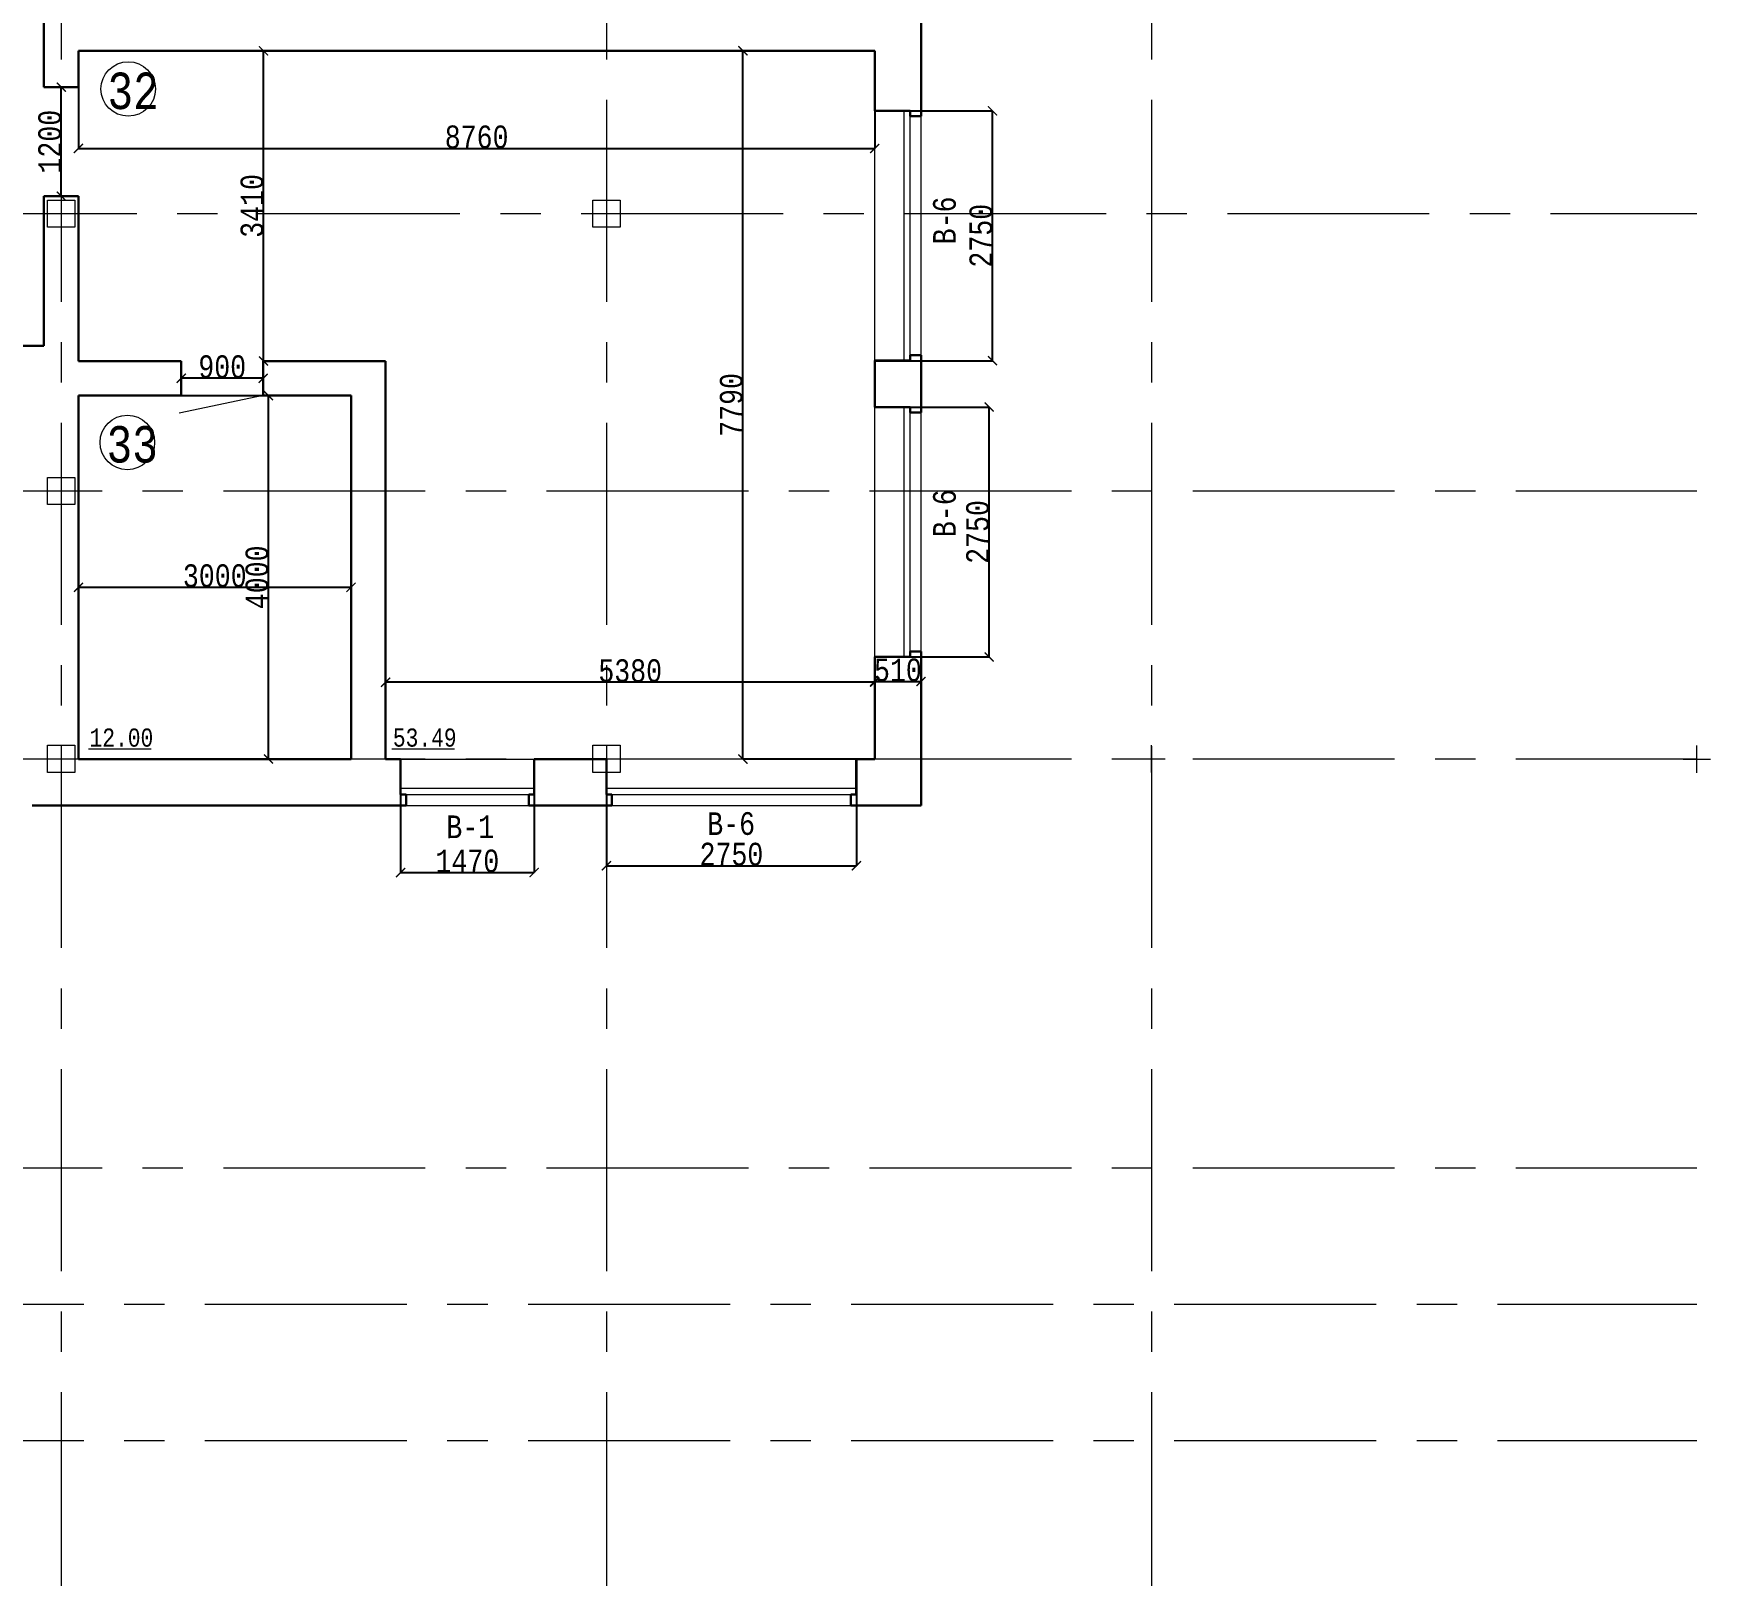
# Model space of a CAD drawing. Header units: millimetres. Extents: x -689206 to 4969298, y -1019800 to 703299.
# Drawn here: x 90138 to 108593, y -239160 to -222192 of the extents above; entities that cross this region are included whole.
import ezdxf

# ---------------------------------------------------------------- set-up
doc = ezdxf.new("R2010")
doc.units = ezdxf.units.MM
doc.linetypes.add('JIS_02_4.0', pattern=[5.5, 4, -1.5])
doc.linetypes.add('осеваяX2', pattern=[101.6, 63.5, -12.7, 12.7, -12.7])
for name, color, linetype, lineweight in [('несущие', 7, 'Continuous', 30), ('ОКНА', 250, 'Continuous', 20), ('ПЕРЕГОРОДКИ', 252, 'Continuous', 9), ('РАЗМЕРЫ', 7, 'Continuous', 9), ('стены', 7, 'Continuous', 20)]:
    doc.layers.add(name, color=color, linetype=linetype, lineweight=lineweight)
doc.layers.add('четотам', color=7, linetype='Continuous')
doc.styles.add('Аннотативный', font='isocteur.ttf', dxfattribs={"width": 0.7, "height": 250})
doc.dimstyles.new('Аннотативный', dxfattribs={"dimscale": 0, "dimtxt": 250, "dimasz": 100, "dimexe": 1.25, "dimexo": 0.625, "dimtad": 1, "dimdec": 0, "dimtxsty": 'Аннотативный', "dimblk": 'ARCHTICK', "dimcen": 2.5, "dimadec": 0, "dimazin": 0, "dimtfac": 1, "dimtdec": 0, "dimtmove": 0, "dimatfit": 3, "dimfxl": 1, "dimarcsym": 0})

# ---------------------------------------------------------------- blocks, each defined once
blk = doc.blocks.new('_ArchTick')
at = {"color": 0, "linetype": 'ByBlock', "const_width": 0.15}
blk.add_lwpolyline([(-0.5, -0.5), (0.5, 0.5)], dxfattribs=at)
blk = doc.blocks.new('*D2246')
at = {"layer": 'Defpoints', "color": 0, "lineweight": 15, "transparency": 16777216}
for p in [(99905, -229323), (99395, -229459), (99905, -230000)]:
    blk.add_point(p, dxfattribs=at)
at = {"layer": 'стены', "color": 0, "lineweight": -2, "transparency": 16777216}
for p, q in [((99395, -229459), (99395, -229321)), ((99395, -229323), (99905, -229323)), ((99905, -230000), (99905, -229321))]:
    blk.add_line(p, q, dxfattribs=at)
at = {"layer": 'стены', "color": 0, "lineweight": -2, "transparency": 16777216, "xscale": 100, "yscale": 100, "zscale": 100, "rotation": 180}
blk.add_blockref('_ArchTick', (99395, -229323), dxfattribs=at)
at = {"layer": 'стены', "color": 0, "lineweight": -2, "transparency": 16777216, "xscale": 100, "yscale": 100, "zscale": 100}
blk.add_blockref('_ArchTick', (99905, -229323), dxfattribs=at)
at = {"layer": 'стены', "color": 0, "lineweight": 13, "transparency": 16777216, "insert": (99650, -229197), "char_height": 250, "attachment_point": 5, "style": 'Аннотативный'}
blk.add_mtext('510', dxfattribs=at)
blk = doc.blocks.new('*D2285')
at = {"layer": 'Defpoints', "color": 0, "lineweight": 15, "transparency": 16777216}
for p in [(90632, -226176), (93632, -226176), (93632, -228286)]:
    blk.add_point(p, dxfattribs=at)
at = {"layer": 'РАЗМЕРЫ', "color": 0, "lineweight": -2, "transparency": 16777216}
for p, q in [((90632, -226177), (90632, -228287)), ((93632, -226177), (93632, -228287)), ((90632, -228286), (93632, -228286))]:
    blk.add_line(p, q, dxfattribs=at)
at = {"layer": 'РАЗМЕРЫ', "color": 0, "lineweight": -2, "transparency": 16777216, "xscale": 100, "yscale": 100, "zscale": 100, "rotation": 180}
blk.add_blockref('_ArchTick', (90632, -228286), dxfattribs=at)
at = {"layer": 'РАЗМЕРЫ', "color": 0, "lineweight": -2, "transparency": 16777216, "xscale": 100, "yscale": 100, "zscale": 100}
blk.add_blockref('_ArchTick', (93632, -228286), dxfattribs=at)
at = {"layer": 'РАЗМЕРЫ', "color": 0, "lineweight": 5, "transparency": 16777216, "insert": (92132, -228160), "char_height": 250, "attachment_point": 5, "style": 'Аннотативный'}
blk.add_mtext('3000', dxfattribs=at)
blk = doc.blocks.new('*D2286')
at = {"layer": 'Defpoints', "color": 0, "lineweight": 15, "transparency": 16777216}
for p in [(90632, -226176), (92723, -226176), (90632, -230176)]:
    blk.add_point(p, dxfattribs=at)
at = {"layer": 'РАЗМЕРЫ', "color": 0, "lineweight": -2, "transparency": 16777216}
for p, q in [((90633, -226176), (92725, -226176)), ((92723, -230176), (92723, -226176)), ((90633, -230176), (92725, -230176))]:
    blk.add_line(p, q, dxfattribs=at)
at = {"layer": 'РАЗМЕРЫ', "color": 0, "lineweight": -2, "transparency": 16777216, "xscale": 100, "yscale": 100, "zscale": 100}
for p, rotation in [((92723, -226176), 90), ((92723, -230176), 270)]:
    blk.add_blockref('_ArchTick', p, dxfattribs=dict(at, rotation=rotation))
at = {"layer": 'РАЗМЕРЫ', "color": 0, "lineweight": 5, "transparency": 16777216, "insert": (92598, -228176), "char_height": 250, "attachment_point": 5, "rotation": 90, "style": 'Аннотативный'}
blk.add_mtext('4000', dxfattribs=at)
blk = doc.blocks.new('*D2287')
at = {"layer": 'Defpoints', "color": 0, "lineweight": 15, "transparency": 16777216}
for p in [(94012, -229330), (94012, -230176), (99395, -230176)]:
    blk.add_point(p, dxfattribs=at)
at = {"layer": 'РАЗМЕРЫ', "color": 0, "lineweight": -2, "transparency": 16777216}
for p, q in [((94012, -230175), (94012, -229329)), ((99395, -229330), (94012, -229330)), ((99395, -230175), (99395, -229329))]:
    blk.add_line(p, q, dxfattribs=at)
at = {"layer": 'РАЗМЕРЫ', "color": 0, "lineweight": -2, "transparency": 16777216, "xscale": 100, "yscale": 100, "zscale": 100, "rotation": 180}
blk.add_blockref('_ArchTick', (94012, -229330), dxfattribs=at)
at = {"layer": 'РАЗМЕРЫ', "color": 0, "lineweight": -2, "transparency": 16777216, "xscale": 100, "yscale": 100, "zscale": 100}
blk.add_blockref('_ArchTick', (99395, -229330), dxfattribs=at)
at = {"layer": 'РАЗМЕРЫ', "color": 0, "lineweight": 5, "transparency": 16777216, "insert": (96704, -229205), "char_height": 250, "attachment_point": 5, "style": 'Аннотативный'}
blk.add_mtext('5380', dxfattribs=at)
blk = doc.blocks.new('*D2288')
at = {"layer": 'Defpoints', "color": 0, "lineweight": 15, "transparency": 16777216}
for p in [(97944, -222382), (99395, -222382), (99395, -230176)]:
    blk.add_point(p, dxfattribs=at)
at = {"layer": 'РАЗМЕРЫ', "color": 0, "lineweight": -2, "transparency": 16777216}
for p, q in [((99394, -222382), (97942, -222382)), ((97944, -230176), (97944, -222382)), ((99394, -230176), (97942, -230176))]:
    blk.add_line(p, q, dxfattribs=at)
at = {"layer": 'РАЗМЕРЫ', "color": 0, "lineweight": -2, "transparency": 16777216, "xscale": 100, "yscale": 100, "zscale": 100}
for p, rotation in [((97944, -222382), 90), ((97944, -230176), 270)]:
    blk.add_blockref('_ArchTick', p, dxfattribs=dict(at, rotation=rotation))
at = {"layer": 'РАЗМЕРЫ', "color": 0, "lineweight": 5, "transparency": 16777216, "insert": (97818, -226279), "char_height": 250, "attachment_point": 5, "rotation": 90, "style": 'Аннотативный'}
blk.add_mtext('7790', dxfattribs=at)
blk = doc.blocks.new('*D2289')
at = {"layer": 'Defpoints', "color": 0, "lineweight": 15, "transparency": 16777216}
for p in [(92668, -222382), (92668, -222382), (92668, -225796)]:
    blk.add_point(p, dxfattribs=at)
at = {"layer": 'РАЗМЕРЫ', "color": 0, "lineweight": -2, "transparency": 16777216}
for p, q in [((92668, -225796), (92668, -222382)), ((92669, -222382), (92670, -222382)), ((92669, -225796), (92670, -225796))]:
    blk.add_line(p, q, dxfattribs=at)
at = {"layer": 'РАЗМЕРЫ', "color": 0, "lineweight": -2, "transparency": 16777216, "xscale": 100, "yscale": 100, "zscale": 100}
for p, rotation in [((92668, -222382), 90), ((92668, -225796), 270)]:
    blk.add_blockref('_ArchTick', p, dxfattribs=dict(at, rotation=rotation))
at = {"layer": 'РАЗМЕРЫ', "color": 0, "lineweight": 5, "transparency": 16777216, "insert": (92543, -224089), "char_height": 250, "attachment_point": 5, "rotation": 90, "style": 'Аннотативный'}
blk.add_mtext('3410', dxfattribs=at)
blk = doc.blocks.new('*D2276')
at = {"layer": 'Defpoints', "color": 0, "linetype": 'ByBlock', "lineweight": 15, "transparency": 16777216}
for p in [(94177, -230176), (95647, -230176), (95647, -231425)]:
    blk.add_point(p, dxfattribs=at)
at = {"layer": 'РАЗМЕРЫ', "color": 0, "linetype": 'ByBlock', "lineweight": -2, "transparency": 16777216}
for p, q in [((94177, -230177), (94177, -231426)), ((95647, -230177), (95647, -231426)), ((94177, -231425), (95647, -231425))]:
    blk.add_line(p, q, dxfattribs=at)
at = {"layer": 'РАЗМЕРЫ', "color": 0, "linetype": 'ByBlock', "lineweight": -2, "transparency": 16777216, "xscale": 100, "yscale": 100, "zscale": 100, "rotation": 180}
blk.add_blockref('_ArchTick', (94177, -231425), dxfattribs=at)
at = {"layer": 'РАЗМЕРЫ', "color": 0, "linetype": 'ByBlock', "lineweight": -2, "transparency": 16777216, "xscale": 100, "yscale": 100, "zscale": 100}
blk.add_blockref('_ArchTick', (95647, -231425), dxfattribs=at)
at = {"layer": 'РАЗМЕРЫ', "color": 0, "linetype": 'ByBlock', "lineweight": 5, "transparency": 16777216, "insert": (94912, -231299), "char_height": 250, "attachment_point": 5, "style": 'Аннотативный'}
blk.add_mtext('1470', dxfattribs=at)
blk = doc.blocks.new('*D2277')
at = {"layer": 'Defpoints', "color": 0, "linetype": 'ByBlock', "lineweight": 15, "transparency": 16777216}
for p in [(96443, -230174), (99193, -230174), (99193, -231350)]:
    blk.add_point(p, dxfattribs=at)
at = {"layer": 'РАЗМЕРЫ', "color": 0, "linetype": 'ByBlock', "lineweight": -2, "transparency": 16777216}
for p, q in [((96443, -230175), (96443, -231351)), ((99193, -230175), (99193, -231351)), ((96443, -231350), (99193, -231350))]:
    blk.add_line(p, q, dxfattribs=at)
at = {"layer": 'РАЗМЕРЫ', "color": 0, "linetype": 'ByBlock', "lineweight": -2, "transparency": 16777216, "xscale": 100, "yscale": 100, "zscale": 100, "rotation": 180}
blk.add_blockref('_ArchTick', (96443, -231350), dxfattribs=at)
at = {"layer": 'РАЗМЕРЫ', "color": 0, "linetype": 'ByBlock', "lineweight": -2, "transparency": 16777216, "xscale": 100, "yscale": 100, "zscale": 100}
blk.add_blockref('_ArchTick', (99193, -231350), dxfattribs=at)
at = {"layer": 'РАЗМЕРЫ', "color": 0, "linetype": 'ByBlock', "lineweight": 5, "transparency": 16777216, "insert": (97818, -231224), "char_height": 250, "attachment_point": 5, "style": 'Аннотативный'}
blk.add_mtext('2750', dxfattribs=at)
blk = doc.blocks.new('*D2315')
at = {"layer": 'Defpoints', "color": 0, "linetype": 'ByBlock', "lineweight": 15, "transparency": 16777216}
for p in [(99395, -226302), (100655, -226302), (99395, -229052)]:
    blk.add_point(p, dxfattribs=at)
at = {"layer": 'РАЗМЕРЫ', "color": 0, "linetype": 'ByBlock', "lineweight": -2, "transparency": 16777216}
for p, q in [((99396, -226302), (100656, -226302)), ((100655, -229052), (100655, -226302)), ((99396, -229052), (100656, -229052))]:
    blk.add_line(p, q, dxfattribs=at)
at = {"layer": 'РАЗМЕРЫ', "color": 0, "linetype": 'ByBlock', "lineweight": -2, "transparency": 16777216, "xscale": 100, "yscale": 100, "zscale": 100}
for p, rotation in [((100655, -226302), 90), ((100655, -229052), 270)]:
    blk.add_blockref('_ArchTick', p, dxfattribs=dict(at, rotation=rotation))
at = {"layer": 'РАЗМЕРЫ', "color": 0, "linetype": 'ByBlock', "lineweight": 5, "transparency": 16777216, "insert": (100529, -227677), "char_height": 250, "attachment_point": 5, "rotation": 90, "style": 'Аннотативный'}
blk.add_mtext('2750', dxfattribs=at)
blk = doc.blocks.new('*D2316')
at = {"layer": 'Defpoints', "color": 0, "linetype": 'ByBlock', "lineweight": 15, "transparency": 16777216}
for p in [(99395, -223042), (100691, -223042), (99395, -225792)]:
    blk.add_point(p, dxfattribs=at)
at = {"layer": 'РАЗМЕРЫ', "color": 0, "linetype": 'ByBlock', "lineweight": -2, "transparency": 16777216}
for p, q in [((99396, -223042), (100692, -223042)), ((100691, -225792), (100691, -223042)), ((99396, -225792), (100692, -225792))]:
    blk.add_line(p, q, dxfattribs=at)
at = {"layer": 'РАЗМЕРЫ', "color": 0, "linetype": 'ByBlock', "lineweight": -2, "transparency": 16777216, "xscale": 100, "yscale": 100, "zscale": 100}
for p, rotation in [((100691, -223042), 90), ((100691, -225792), 270)]:
    blk.add_blockref('_ArchTick', p, dxfattribs=dict(at, rotation=rotation))
at = {"layer": 'РАЗМЕРЫ', "color": 0, "linetype": 'ByBlock', "lineweight": 5, "transparency": 16777216, "insert": (100565, -224417), "char_height": 250, "attachment_point": 5, "rotation": 90, "style": 'Аннотативный'}
blk.add_mtext('2750', dxfattribs=at)
blk = doc.blocks.new('*D2317')
at = {"layer": 'Defpoints', "color": 0, "linetype": 'ByBlock', "lineweight": 15, "transparency": 16777216}
for p in [(91764, -225986), (91764, -225986), (92664, -225986)]:
    blk.add_point(p, dxfattribs=at)
at = {"layer": 'РАЗМЕРЫ', "color": 0, "linetype": 'ByBlock', "lineweight": -2, "transparency": 16777216}
for p, q in [((91764, -225985), (91764, -225985)), ((92664, -225986), (91764, -225986)), ((92664, -225985), (92664, -225985))]:
    blk.add_line(p, q, dxfattribs=at)
at = {"layer": 'РАЗМЕРЫ', "color": 0, "linetype": 'ByBlock', "lineweight": -2, "transparency": 16777216, "xscale": 100, "yscale": 100, "zscale": 100, "rotation": 180}
blk.add_blockref('_ArchTick', (91764, -225986), dxfattribs=at)
at = {"layer": 'РАЗМЕРЫ', "color": 0, "linetype": 'ByBlock', "lineweight": -2, "transparency": 16777216, "xscale": 100, "yscale": 100, "zscale": 100}
blk.add_blockref('_ArchTick', (92664, -225986), dxfattribs=at)
at = {"layer": 'РАЗМЕРЫ', "color": 0, "linetype": 'ByBlock', "lineweight": 5, "transparency": 16777216, "insert": (92214, -225860), "char_height": 250, "attachment_point": 5, "style": 'Аннотативный'}
blk.add_mtext('900', dxfattribs=at)
blk = doc.blocks.new('*D2318')
at = {"layer": 'Defpoints', "color": 0, "linetype": 'ByBlock', "lineweight": 15, "transparency": 16777216}
for p in [(90442, -222782), (90443, -222782), (90443, -223982)]:
    blk.add_point(p, dxfattribs=at)
at = {"layer": 'РАЗМЕРЫ', "color": 0, "linetype": 'ByBlock', "lineweight": -2, "transparency": 16777216}
for p, q in [((90443, -222782), (90444, -222782)), ((90443, -223982), (90443, -222782)), ((90443, -223982), (90444, -223982))]:
    blk.add_line(p, q, dxfattribs=at)
at = {"layer": 'РАЗМЕРЫ', "color": 0, "linetype": 'ByBlock', "lineweight": -2, "transparency": 16777216, "xscale": 100, "yscale": 100, "zscale": 100}
for p, rotation in [((90443, -222782), 90), ((90443, -223982), 270)]:
    blk.add_blockref('_ArchTick', p, dxfattribs=dict(at, rotation=rotation))
at = {"layer": 'РАЗМЕРЫ', "color": 0, "linetype": 'ByBlock', "lineweight": 5, "transparency": 16777216, "insert": (90317, -223382), "char_height": 250, "attachment_point": 5, "rotation": 90, "style": 'Аннотативный'}
blk.add_mtext('1200', dxfattribs=at)
blk = doc.blocks.new('*D2356')
at = {"layer": 'Defpoints', "color": 0, "linetype": 'ByBlock', "lineweight": 15, "transparency": 16777216}
for p in [(90632, -222382), (99395, -222382), (99395, -223457)]:
    blk.add_point(p, dxfattribs=at)
at = {"layer": 'РАЗМЕРЫ', "color": 0, "linetype": 'ByBlock', "lineweight": -2, "transparency": 16777216}
for p, q in [((90632, -222383), (90632, -223458)), ((99395, -222383), (99395, -223458)), ((90632, -223457), (99395, -223457))]:
    blk.add_line(p, q, dxfattribs=at)
at = {"layer": 'РАЗМЕРЫ', "color": 0, "linetype": 'ByBlock', "lineweight": -2, "transparency": 16777216, "xscale": 100, "yscale": 100, "zscale": 100, "rotation": 180}
blk.add_blockref('_ArchTick', (90632, -223457), dxfattribs=at)
at = {"layer": 'РАЗМЕРЫ', "color": 0, "linetype": 'ByBlock', "lineweight": -2, "transparency": 16777216, "xscale": 100, "yscale": 100, "zscale": 100}
blk.add_blockref('_ArchTick', (99395, -223457), dxfattribs=at)
at = {"layer": 'РАЗМЕРЫ', "color": 0, "linetype": 'ByBlock', "lineweight": 5, "transparency": 16777216, "insert": (95014, -223331), "char_height": 250, "attachment_point": 5, "style": 'Аннотативный'}
blk.add_mtext('8760', dxfattribs=at)

msp = doc.modelspace()

# ---------------------------------------------------------------- linework, layer by layer
at = {"layer": 'несущие', "color": 0}
for p, q in [((90632.1, -222781.8), (90252.1, -222781.8)), ((90252.2, -224331.5), (90252.2, -223982.2)), ((90252.2, -223982.2), (90632.1, -223982.2)), ((90632.1, -223982.2), (90632.1, -224324.1)), ((90252.2, -225531.5), (90252.2, -224331.5)), ((90632.1, -225531.5), (90632.1, -224324.1)), ((91764, -225796.1), (91764, -226176.1)), ((92664, -226176.1), (92664, -225796.1)), ((91426.1, -226176.1), (91764, -226176.1))]:
    msp.add_line(p, q, dxfattribs=at)
at = {"layer": 'несущие', "color": 18, "linetype": 'ByBlock', "lineweight": 30, "true_color": 0x000000}
msp.add_line((95646.9, -230566.1), (95646.9, -230176.1), dxfattribs=at)
at = {"layer": 'ОКНА', "lineweight": 13}
for p, q in [((99715, -223041.9), (99715, -225791.9)), ((99785, -225731.9), (99785, -223101.9)), ((99715, -226302.4), (99715, -229052.4)), ((99785, -228992.4), (99785, -226362.4)), ((94176.9, -230496.1), (95646.9, -230496.1)), ((96442.7, -230496.1), (99192.7, -230496.1)), ((94236.9, -230566.1), (95586.9, -230566.1)), ((96502.7, -230566.1), (99132.7, -230566.1))]:
    msp.add_line(p, q, dxfattribs=at)
at = {"layer": 'ОКНА', "color": 18, "lineweight": 30, "true_color": 0x000000}
for p, q in [((94176.9, -230566.1), (94236.9, -230566.1)), ((94236.9, -230686.1), (94236.9, -230566.1)), ((95646.9, -230566.1), (95586.9, -230566.1)), ((95586.9, -230566.1), (95586.9, -230686.1))]:
    msp.add_line(p, q, dxfattribs=at)
at = {"layer": 'ОКНА', "color": 7, "lineweight": 30, "true_color": 0xffffff}
msp.add_line((94236.9, -230566.1), (94236.9, -230686.1), dxfattribs=at)
at = {"layer": 'ПЕРЕГОРОДКИ', "linetype": 'ByBlock', "lineweight": 9, "ltscale": 35}
msp.add_line((92664, -226176.1), (91740, -226368.7), dxfattribs=at)
at = {"layer": 'РАЗМЕРЫ', "lineweight": 13}
for p, q in [((99395, -225791.9), (99395, -223041.9)), ((99905, -225731.9), (99905, -223101.9)), ((99395, -229052.4), (99395, -226302.4)), ((99905, -228992.4), (99905, -226362.4)), ((94176.9, -230176.1), (95646.9, -230176.1)), ((96442.7, -230174.1), (99192.7, -230174.1)), ((94236.9, -230686.1), (95646.9, -230686.1)), ((96502.7, -230686.1), (99132.7, -230686.1))]:
    msp.add_line(p, q, dxfattribs=at)
at = {"layer": 'РАЗМЕРЫ', "lineweight": 30}
for p, q in [((99785, -223041.9), (99785, -223101.9)), ((99785, -223101.9), (99905, -223101.9)), ((99905, -223101.9), (99785, -223101.9)), ((90252.2, -225629.3), (89571.3, -225629.3)), ((91764, -225796.1), (90632.1, -225796.1)), ((94012.2, -225796.1), (92664, -225796.1)), ((94012.2, -226176.1), (94012.2, -225796.1)), ((99785, -225791.9), (99785, -225731.9)), ((99785, -225731.9), (99905, -225731.9)), ((91764, -226176.1), (90632.1, -226176.1)), ((93632.2, -226176.1), (92664, -226176.1)), ((93632.2, -230176.1), (93632.2, -226176.1)), ((94012.2, -230176.1), (94012.2, -226176.1)), ((99785, -226302.4), (99785, -226362.4)), ((99785, -226362.4), (99905, -226362.4)), ((99905, -226362.4), (99785, -226362.4)), ((99785, -229052.4), (99785, -228992.4)), ((99785, -228992.4), (99905, -228992.4)), ((96442.7, -230566.1), (96502.7, -230566.1)), ((96502.7, -230566.1), (96502.7, -230686.1)), ((96502.7, -230686.1), (96502.7, -230566.1)), ((99192.7, -230566.1), (99132.7, -230566.1)), ((99132.7, -230566.1), (99132.7, -230686.1))]:
    msp.add_line(p, q, dxfattribs=at)
at = {"layer": 'РАЗМЕРЫ'}
for p, q in [((90742.1, -230063.6), (91431.3, -230063.6)), ((94080.4, -230063.6), (94769.6, -230063.6)), ((90632.2, -230176.1), (93632.2, -230176.1))]:
    msp.add_line(p, q, dxfattribs=at)
at = {"layer": 'стены', "linetype": 'осеваяX2', "lineweight": 5, "ltscale": 35}
for p, q in [((90442.7, -198028.6), (90442.7, -243631.8)), ((96442.7, -198028.6), (96442.7, -242176.1)), ((102442.7, -198028.6), (102442.7, -243631.8)), ((46380, -224174.1), (108442.7, -224174.1)), ((42442.7, -227226.1), (108442.7, -227226.1)), ((42442.7, -230174.1), (108442.7, -230174.1)), ((42442.7, -234676.1), (108442.7, -234676.1)), ((42240.4, -236176.1), (108442.7, -236176.1)), ((42240.4, -237676.1), (108442.7, -237676.1))]:
    msp.add_line(p, q, dxfattribs=at)
at = {"layer": 'стены', "lineweight": 30}
for p, q in [((90252.1, -222781.8), (90252.1, -215682.1)), ((99905, -221872.1), (99905, -223101.9)), ((90632.1, -222382.1), (99395, -222382.1)), ((90632.1, -222781.8), (90632.1, -222382.1)), ((99395, -223041.9), (99395, -222382.1)), ((99395, -223041.9), (99785, -223041.9)), ((90252.2, -225629.3), (90252.2, -225531.5)), ((90632.1, -225796.1), (90632.1, -225531.5)), ((99395, -226302.4), (99395, -225791.9)), ((99785, -225791.9), (99395, -225791.9)), ((99905, -225731.9), (99905, -226362.4)), ((90632.1, -230174.1), (90632.1, -226176.1)), ((99395, -226302.4), (99785, -226302.4)), ((99905, -228992.4), (99905, -230686.1)), ((99395, -230174.1), (99395, -229052.4)), ((99785, -229052.4), (99395, -229052.4)), ((90632.2, -230176.1), (93558.4, -230176.1)), ((93558.4, -230176.1), (93632.2, -230176.1)), ((94012.2, -230176.1), (94176.9, -230176.1)), ((95646.9, -230176.1), (96442.7, -230176.1)), ((99192.7, -230176.1), (99395, -230176.1)), ((93498.4, -230686.1), (90122.2, -230686.1)), ((94236.9, -230686.1), (93498.4, -230686.1)), ((96502.7, -230686.1), (95586.9, -230686.1)), ((99905, -230686.1), (99132.7, -230686.1))]:
    msp.add_line(p, q, dxfattribs=at)
at = {"layer": 'стены'}
for p, q in [((102442.7, -230324.1), (102442.7, -230024.1)), ((96292.7, -230174.1), (96442.7, -230174.1)), ((96442.7, -230324.1), (96442.7, -230174.1)), ((102292.7, -230174.1), (102592.7, -230174.1))]:
    msp.add_line(p, q, dxfattribs=at)
at = {"layer": 'стены', "linetype": 'JIS_02_4.0', "lineweight": 18, "ltscale": 300}
for p, q in [((108442.7, -230326.1), (108442.7, -230026.1)), ((108292.7, -230176.1), (108592.7, -230176.1))]:
    msp.add_line(p, q, dxfattribs=at)
at = {"layer": 'стены', "color": 18, "lineweight": 30, "true_color": 0x000000}
for p, q in [((94176.9, -230176.1), (94176.9, -230566.1)), ((96442.7, -230176.1), (96442.7, -230566.1)), ((99192.7, -230566.1), (99192.7, -230176.1))]:
    msp.add_line(p, q, dxfattribs=at)
at = {"layer": 'стены'}
for points in [[(90292.7, -224024.1), (90592.7, -224024.1), (90592.7, -224324.1), (90292.7, -224324.1)], [(96292.7, -224024.1), (96592.7, -224024.1), (96592.7, -224324.1), (96292.7, -224324.1)]]:
    msp.add_lwpolyline(points, close=True, dxfattribs=at)
at = {"layer": 'стены', "lineweight": 20}
for points in [[(90292.7, -227076.1), (90592.7, -227076.1), (90592.7, -227376.1), (90292.7, -227376.1)], [(90292.7, -230024.1), (90592.7, -230024.1), (90592.7, -230324.1), (90292.7, -230324.1)], [(96292.7, -230024.1), (96592.7, -230024.1), (96592.7, -230324.1), (96292.7, -230324.1)]]:
    msp.add_lwpolyline(points, close=True, dxfattribs=at)
at = {"layer": 'четотам', "lineweight": 13}
for centre in [(91180, -222801.8), (91170, -226691.8)]:
    msp.add_circle(centre, 300, dxfattribs=at)

# ---------------------------------------------------------------- texts
at = {"layer": 'РАЗМЕРЫ', "lineweight": 13, "ltscale": 150, "char_height": 401.1, "width": 1460, "attachment_point": 1, "style": 'Аннотативный'}
for s, insert in [('32', (90952, -222621.9)), ('33', (90942, -226511.9))]:
    msp.add_mtext(s, dxfattribs=dict(at, insert=insert))
at = {"layer": 'РАЗМЕРЫ', "lineweight": 20, "ltscale": 150, "char_height": 250, "width": 922.913, "attachment_point": 1, "style": 'Аннотативный'}
for s, insert, rotation in [('В-6', (100037, -224511.8), 90), ('В-6', (100037, -227733.6), 90), ('В-1', (94679.8, -230796.8), 0.25592), ('В-6', (97551.5, -230762.4), 0.25592)]:
    msp.add_mtext(s, dxfattribs=dict(at, insert=insert, rotation=rotation))
at = {"layer": 'РАЗМЕРЫ', "char_height": 200, "width": 656.117, "attachment_point": 1, "style": 'Аннотативный'}
for s, insert in [('12.00', (90753.8, -229839.5)), ('53.49', (94092.1, -229839.5))]:
    msp.add_mtext(s, dxfattribs=dict(at, insert=insert))

# ---------------------------------------------------------------- dimensions: what is measured, and where the dimension line sits
at = {"layer": 'РАЗМЕРЫ', "linetype": 'ByBlock', "lineweight": 5}
dim = msp.add_linear_dim(base=(99395, -223456.6), p1=(90632.1, -222382.1), p2=(99395, -222382.1), text='8760', dimstyle='Аннотативный', dxfattribs=at)
dim.commit()
dim.dimension.update_dxf_attribs({"geometry": '*D2356', "text_midpoint": (95013.5, -223331)})
at = {"layer": 'РАЗМЕРЫ', "lineweight": 5}
for base, p1, p2, text, picture, middle in [((92668.3, -222382.1), (92668.3, -225796.1), (92668.3, -222382.1), '3410', '*D2289', (92542.7, -224089.1)), ((97943.7, -222382.1), (99395, -230176.1), (99395, -222382.1), '7790', '*D2288', (97818.1, -226279.1))]:
    dim = msp.add_linear_dim(base=base, p1=p1, p2=p2, angle=90, text=text, dimstyle='Аннотативный', dxfattribs=at)
    dim.commit()
    dim.dimension.update_dxf_attribs({"geometry": picture, "text_midpoint": middle})
at = {"layer": 'РАЗМЕРЫ', "color": 18, "linetype": 'ByBlock', "lineweight": 5, "true_color": 0x000000}
for base, p1, p2, picture, middle in [((90442.7, -222781.8), (90442.7, -223982.2), (90442.1, -222781.8), '*D2318', (90317.1, -223382)), ((100690.5, -223041.9), (99395, -225791.9), (99395, -223041.9), '*D2316', (100564.9, -224416.9)), ((100654.8, -226302.4), (99395, -229052.4), (99395, -226302.4), '*D2315', (100529.1, -227677.4))]:
    dim = msp.add_linear_dim(base=base, p1=p1, p2=p2, angle=90, dimstyle='Аннотативный', dxfattribs=at)
    dim.commit()
    dim.dimension.update_dxf_attribs({"geometry": picture, "text_midpoint": middle})
for base, p1, p2, picture, middle in [((91764, -225986.1), (92664, -225986.1), (91764, -225986.1), '*D2317', (92214, -225860.5)), ((95646.9, -231424.9), (94176.9, -230176.1), (95646.9, -230176.1), '*D2276', (94911.9, -231299.3)), ((99192.7, -231349.5), (96442.7, -230174.1), (99192.7, -230174.1), '*D2277', (97817.7, -231223.9))]:
    dim = msp.add_linear_dim(base=base, p1=p1, p2=p2, dimstyle='Аннотативный', dxfattribs=at)
    dim.commit()
    dim.dimension.update_dxf_attribs({"geometry": picture, "text_midpoint": middle})
at = {"layer": 'РАЗМЕРЫ', "lineweight": 5}
dim = msp.add_linear_dim(base=(93632.2, -228286.1), p1=(90632.1, -226176.1), p2=(93632.2, -226176.1), dimstyle='Аннотативный', dxfattribs=at)
dim.commit()
dim.dimension.update_dxf_attribs({"geometry": '*D2285', "text_midpoint": (92132.1, -228160.4)})
dim = msp.add_linear_dim(base=(92723.3, -226176.1), p1=(90632.2, -230176.1), p2=(90632.1, -226176.1), angle=90, dimstyle='Аннотативный', dxfattribs=at)
dim.commit()
dim.dimension.update_dxf_attribs({"geometry": '*D2286', "text_midpoint": (92597.7, -228176.1)})
dim = msp.add_linear_dim(base=(94012.2, -229330.3), p1=(99395, -230176.1), p2=(94012.2, -230176.1), text='5380', dimstyle='Аннотативный', dxfattribs=at)
dim.commit()
dim.dimension.update_dxf_attribs({"geometry": '*D2287', "text_midpoint": (96703.6, -229204.7)})
at = {"layer": 'стены', "lineweight": 13}
dim = msp.add_linear_dim(base=(99905, -229322.5), p1=(99395, -229459.4), p2=(99905, -230000.2), dimstyle='Аннотативный', dxfattribs=at)
dim.commit()
dim.dimension.update_dxf_attribs({"geometry": '*D2246', "text_midpoint": (99650, -229196.9)})

doc.saveas('drawing.dxf')
